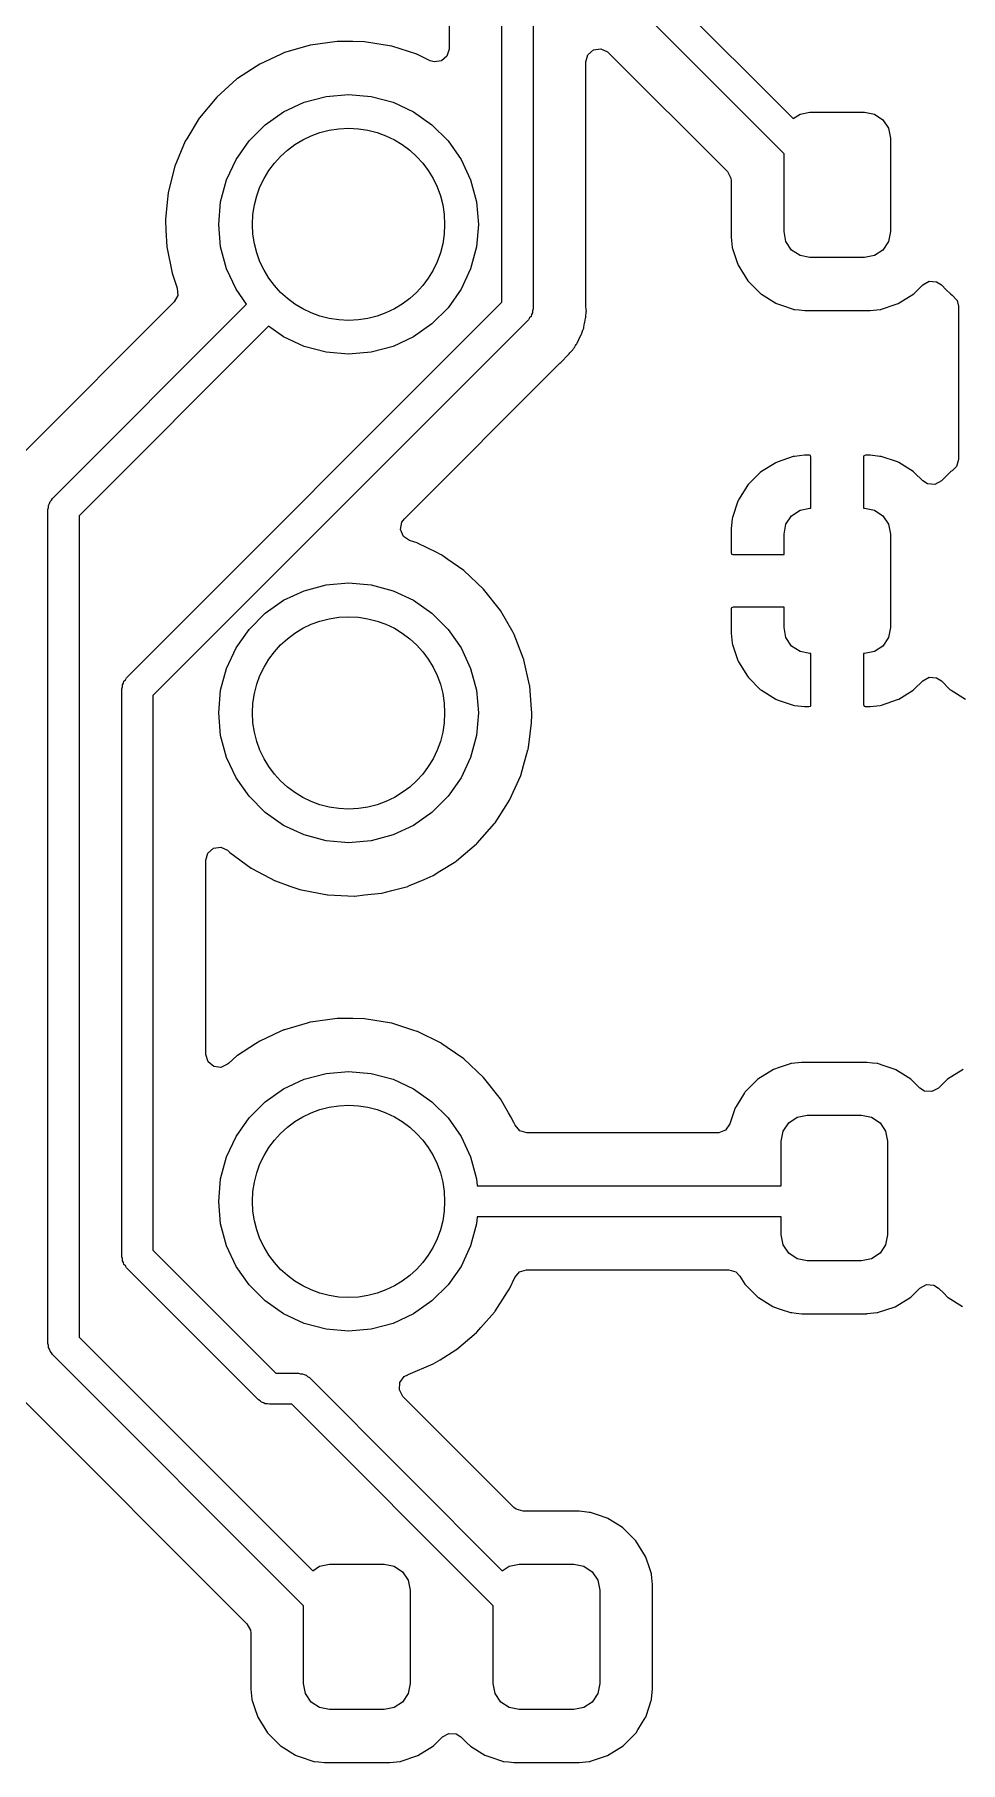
# Model space of a CAD drawing. Extents: x 51 to 243, y -135 to -54.
# Drawn here: x 206.53 to 215.44, y -124.4 to -107.77 of the extents above; entities that cross this region are included whole.
import ezdxf

# ---------------------------------------------------------------- set-up
doc = ezdxf.new("R2010")
doc.units = 0
doc.layers.add('BLACK', color=7, linetype='CONTINUOUS')

msp = doc.modelspace()

# ---------------------------------------------------------------- linework, layer by layer
at = {"layer": 'BLACK', "linetype": 'CONTINUOUS'}
for p, q in [((210.225, -104.979), (213.829, -108.583)), ((213.741, -108.92), (209.969, -105.148)), ((211.326, -107.036), (211.326, -110.412)), ((211.026, -110.35), (211.026, -107.098)), ((210.517, -107.361), (210.517, -107.914)), ((209.147, -107.886), (208.932, -107.948)), ((209.179, -107.876), (209.147, -107.886)), ((209.183, -107.875), (209.179, -107.876)), ((209.179, -107.876), (209.179, -107.876)), ((209.442, -107.84), (209.183, -107.875)), ((209.447, -107.84), (209.442, -107.84)), ((209.59, -107.842), (209.447, -107.84)), ((209.447, -107.84), (209.447, -107.84)), ((209.704, -107.843), (209.59, -107.842)), ((209.962, -107.885), (209.704, -107.843)), ((209.966, -107.887), (209.962, -107.885)), ((210.206, -107.964), (209.966, -107.887)), ((208.894, -107.966), (208.695, -108.058)), ((208.928, -107.95), (208.894, -107.966)), ((208.932, -107.948), (208.928, -107.95)), ((208.928, -107.95), (208.928, -107.95)), ((210.211, -107.965), (210.206, -107.964)), ((210.215, -107.967), (210.211, -107.965)), ((210.335, -108.027), (210.215, -107.967)), ((210.215, -107.967), (210.215, -107.967)), ((210.373, -108.038), (210.335, -108.027)), ((210.443, -108.028), (210.373, -108.038)), ((210.497, -107.982), (210.443, -108.028)), ((210.517, -107.914), (210.497, -107.982)), ((211.834, -108.036), (211.854, -107.968)), ((211.834, -110.375), (211.834, -108.036)), ((211.854, -107.968), (211.908, -107.921)), ((211.908, -107.921), (211.978, -107.911)), ((211.978, -107.911), (212.043, -107.941)), ((212.043, -107.941), (212.049, -107.947)), ((212.049, -107.947), (213.196, -109.093)), ((208.476, -108.201), (208.281, -108.375)), ((208.48, -108.198), (208.476, -108.201)), ((208.66, -108.081), (208.48, -108.198)), ((208.48, -108.198), (208.48, -108.198)), ((208.695, -108.058), (208.66, -108.081)), ((208.281, -108.375), (208.114, -108.576)), ((209.122, -108.425), (209.333, -108.369)), ((209.333, -108.369), (209.55, -108.35)), ((209.55, -108.35), (209.767, -108.369)), ((209.767, -108.369), (209.978, -108.425)), ((208.747, -108.642), (208.925, -108.517)), ((208.925, -108.517), (209.122, -108.425)), ((209.978, -108.425), (210.175, -108.517)), ((210.175, -108.517), (210.353, -108.642)), ((213.829, -108.583), (213.895, -108.539)), ((213.895, -108.539), (213.991, -108.52)), ((213.991, -108.52), (214.516, -108.52)), ((214.516, -108.52), (214.612, -108.539)), ((214.612, -108.539), (214.693, -108.593)), ((208.112, -108.58), (207.993, -108.777)), ((208.114, -108.576), (208.112, -108.58)), ((208.592, -108.797), (208.747, -108.642)), ((210.353, -108.642), (210.508, -108.797)), ((214.693, -108.593), (214.747, -108.674)), ((214.747, -108.674), (214.766, -108.77)), ((207.979, -108.799), (207.878, -109.04)), ((207.993, -108.777), (207.979, -108.799)), ((208.467, -108.975), (208.592, -108.797)), ((210.508, -108.797), (210.633, -108.975)), ((214.766, -108.77), (214.766, -109.67)), ((207.878, -109.04), (207.813, -109.294)), ((208.375, -109.172), (208.467, -108.975)), ((210.633, -108.975), (210.725, -109.172)), ((213.741, -109.67), (213.741, -108.92)), ((208.319, -109.383), (208.375, -109.172)), ((210.725, -109.172), (210.781, -109.383)), ((213.196, -109.093), (213.23, -109.156)), ((213.23, -109.156), (213.232, -109.182)), ((213.232, -109.182), (213.232, -109.72)), ((207.813, -109.298), (207.804, -109.386)), ((207.813, -109.294), (207.813, -109.298)), ((207.813, -109.298), (207.813, -109.298)), ((208.3, -109.6), (208.319, -109.383)), ((210.781, -109.383), (210.8, -109.6)), ((207.804, -109.386), (207.787, -109.554)), ((207.787, -109.554), (207.787, -109.559)), ((207.787, -109.559), (207.787, -109.559)), ((207.787, -109.559), (207.792, -109.657)), ((207.792, -109.657), (207.8, -109.815)), ((208.319, -109.817), (208.3, -109.6)), ((210.8, -109.6), (210.781, -109.817)), ((213.76, -109.766), (213.741, -109.67)), ((214.766, -109.67), (214.747, -109.766)), ((207.8, -109.815), (207.851, -110.071)), ((208.375, -110.028), (208.319, -109.817)), ((210.781, -109.817), (210.725, -110.028)), ((213.232, -109.72), (213.233, -109.724)), ((213.233, -109.724), (213.233, -109.724)), ((213.233, -109.724), (213.243, -109.818)), ((213.243, -109.818), (213.243, -109.826)), ((213.243, -109.826), (213.246, -109.833)), ((213.246, -109.833), (213.246, -109.833)), ((213.246, -109.833), (213.287, -109.956)), ((213.814, -109.847), (213.76, -109.766)), ((213.895, -109.901), (213.814, -109.847)), ((214.693, -109.847), (214.612, -109.901)), ((214.747, -109.766), (214.693, -109.847)), ((208.467, -110.225), (208.375, -110.028)), ((210.725, -110.028), (210.633, -110.225)), ((213.287, -109.956), (213.299, -109.994)), ((213.299, -109.994), (213.393, -110.144)), ((213.991, -109.92), (213.895, -109.901)), ((214.516, -109.92), (213.991, -109.92)), ((214.612, -109.901), (214.516, -109.92)), ((207.851, -110.071), (207.902, -110.214)), ((207.902, -110.214), (207.906, -110.285)), ((213.393, -110.144), (213.518, -110.269)), ((214.99, -110.268), (215.077, -110.182)), ((215.077, -110.182), (215.139, -110.148)), ((215.139, -110.148), (215.21, -110.153)), ((215.21, -110.153), (215.255, -110.182)), ((215.255, -110.182), (215.303, -110.229)), ((207.873, -110.346), (206.399, -111.82)), ((206.701, -112.237), (208.569, -110.369)), ((207.412, -113.964), (211.026, -110.35)), ((207.906, -110.285), (207.873, -110.346)), ((208.569, -110.369), (208.467, -110.225)), ((210.633, -110.225), (210.508, -110.403)), ((211.835, -110.387), (211.834, -110.375)), ((213.518, -110.269), (213.524, -110.273)), ((213.524, -110.273), (213.524, -110.273)), ((213.524, -110.273), (213.661, -110.358)), ((213.661, -110.358), (213.668, -110.362)), ((213.668, -110.362), (213.726, -110.381)), ((213.726, -110.381), (213.83, -110.416)), ((214.679, -110.415), (214.811, -110.371)), ((214.811, -110.371), (214.84, -110.362)), ((214.84, -110.362), (214.99, -110.268)), ((215.303, -110.229), (215.343, -110.269)), ((215.343, -110.269), (215.36, -110.28)), ((215.36, -110.28), (215.408, -110.333)), ((215.408, -110.333), (215.42, -110.387)), ((211.282, -110.518), (207.668, -114.132)), ((210.508, -110.403), (210.353, -110.558)), ((211.292, -110.501), (211.282, -110.518)), ((211.306, -110.487), (211.292, -110.501)), ((211.311, -110.468), (211.306, -110.487)), ((211.32, -110.451), (211.311, -110.468)), ((211.326, -110.412), (211.32, -110.431)), ((211.32, -110.431), (211.32, -110.451)), ((211.82, -110.552), (211.823, -110.54)), ((211.823, -110.54), (211.832, -110.503)), ((211.832, -110.503), (211.834, -110.496)), ((211.832, -110.503), (211.832, -110.503)), ((211.834, -110.474), (211.836, -110.454)), ((211.834, -110.496), (211.834, -110.474)), ((211.838, -110.419), (211.835, -110.387)), ((211.836, -110.454), (211.838, -110.441)), ((211.839, -110.433), (211.838, -110.419)), ((211.838, -110.441), (211.839, -110.433)), ((213.83, -110.416), (213.83, -110.416)), ((213.83, -110.416), (213.836, -110.418)), ((213.836, -110.418), (213.843, -110.418)), ((213.843, -110.418), (213.843, -110.418)), ((213.843, -110.418), (213.886, -110.423)), ((213.886, -110.423), (213.941, -110.428)), ((213.941, -110.428), (214.566, -110.428)), ((214.566, -110.428), (214.57, -110.428)), ((214.57, -110.428), (214.665, -110.418)), ((214.57, -110.428), (214.57, -110.428)), ((214.665, -110.418), (214.665, -110.418)), ((214.665, -110.418), (214.672, -110.418)), ((214.672, -110.418), (214.679, -110.415)), ((214.679, -110.415), (214.679, -110.415)), ((215.42, -110.387), (215.42, -111.863)), ((208.781, -110.581), (206.957, -112.405)), ((208.925, -110.683), (208.781, -110.581)), ((209.122, -110.775), (208.925, -110.683)), ((210.175, -110.683), (209.978, -110.775)), ((210.353, -110.558), (210.175, -110.683)), ((211.75, -110.743), (211.765, -110.708)), ((211.765, -110.708), (211.77, -110.697)), ((211.77, -110.697), (211.789, -110.664)), ((211.789, -110.664), (211.793, -110.657)), ((211.789, -110.664), (211.789, -110.664)), ((211.793, -110.657), (211.798, -110.636)), ((211.798, -110.636), (211.804, -110.617)), ((211.804, -110.617), (211.813, -110.598)), ((211.813, -110.598), (211.814, -110.588)), ((211.814, -110.588), (211.82, -110.552)), ((209.333, -110.831), (209.122, -110.775)), ((209.55, -110.85), (209.333, -110.831)), ((209.767, -110.831), (209.55, -110.85)), ((209.978, -110.775), (209.767, -110.831)), ((211.612, -110.91), (211.647, -110.872)), ((211.647, -110.872), (211.65, -110.869)), ((211.65, -110.869), (211.671, -110.849)), ((211.671, -110.849), (211.673, -110.845)), ((211.673, -110.845), (211.681, -110.836)), ((211.681, -110.836), (211.707, -110.808)), ((211.707, -110.808), (211.713, -110.802)), ((211.713, -110.802), (211.716, -110.796)), ((211.716, -110.796), (211.723, -110.784)), ((211.723, -110.784), (211.734, -110.767)), ((211.734, -110.767), (211.742, -110.756)), ((211.742, -110.756), (211.747, -110.75)), ((211.747, -110.75), (211.75, -110.743)), ((210.087, -112.432), (211.583, -110.936)), ((211.583, -110.936), (211.592, -110.928)), ((211.592, -110.928), (211.599, -110.924)), ((211.592, -110.928), (211.592, -110.928)), ((211.599, -110.924), (211.612, -110.91)), ((213.828, -111.835), (213.674, -111.887)), ((213.842, -111.832), (213.828, -111.835)), ((213.937, -111.822), (213.842, -111.832)), ((213.944, -111.822), (213.937, -111.822)), ((213.986, -111.822), (213.944, -111.822)), ((213.994, -111.824), (213.986, -111.822)), ((213.995, -111.825), (213.994, -111.824)), ((213.999, -111.84), (213.995, -111.825)), ((213.999, -112.33), (213.999, -111.84)), ((214.509, -111.828), (214.507, -111.836)), ((214.507, -111.836), (214.507, -112.33)), ((214.51, -111.826), (214.509, -111.828)), ((214.526, -111.822), (214.51, -111.826)), ((214.563, -111.822), (214.526, -111.822)), ((214.57, -111.822), (214.563, -111.822)), ((214.664, -111.832), (214.57, -111.822)), ((214.677, -111.835), (214.664, -111.832)), ((214.832, -111.886), (214.677, -111.835)), ((215.42, -111.863), (215.4, -111.931)), ((213.512, -111.987), (213.397, -112.102)), ((213.523, -111.978), (213.512, -111.987)), ((213.661, -111.893), (213.523, -111.978)), ((213.674, -111.887), (213.661, -111.893)), ((214.845, -111.892), (214.832, -111.886)), ((214.983, -111.977), (214.845, -111.892)), ((214.994, -111.986), (214.983, -111.977)), ((215.077, -112.069), (214.994, -111.986)), ((215.336, -111.987), (215.255, -112.068)), ((215.342, -111.982), (215.336, -111.987)), ((215.348, -111.978), (215.342, -111.982)), ((215.36, -111.97), (215.348, -111.978)), ((215.348, -111.978), (215.348, -111.978)), ((215.4, -111.931), (215.36, -111.97)), ((213.388, -112.113), (213.303, -112.251)), ((213.397, -112.102), (213.388, -112.113)), ((215.122, -112.098), (215.077, -112.069)), ((215.193, -112.103), (215.122, -112.098)), ((215.255, -112.068), (215.193, -112.103)), ((206.657, -112.343), (206.662, -112.324)), ((206.657, -120.367), (206.657, -112.343)), ((206.662, -112.304), (206.672, -112.287)), ((206.662, -112.324), (206.662, -112.304)), ((206.672, -112.287), (206.677, -112.268)), ((206.677, -112.268), (206.691, -112.254)), ((206.691, -112.254), (206.701, -112.237)), ((213.297, -112.264), (213.246, -112.419)), ((213.303, -112.251), (213.297, -112.264)), ((213.814, -112.403), (213.895, -112.349)), ((213.895, -112.349), (213.991, -112.33)), ((213.991, -112.33), (213.999, -112.33)), ((214.507, -112.33), (214.516, -112.33)), ((214.516, -112.33), (214.612, -112.349)), ((214.612, -112.349), (214.693, -112.403)), ((206.957, -112.405), (206.957, -120.305)), ((210.051, -112.536), (210.063, -112.466)), ((210.079, -112.602), (210.051, -112.536)), ((210.063, -112.466), (210.087, -112.432)), ((213.243, -112.432), (213.233, -112.526)), ((213.233, -112.526), (213.233, -112.533)), ((213.233, -112.533), (213.233, -112.758)), ((213.246, -112.419), (213.243, -112.432)), ((213.741, -112.58), (213.76, -112.484)), ((213.76, -112.484), (213.814, -112.403)), ((214.693, -112.403), (214.747, -112.484)), ((214.747, -112.484), (214.766, -112.58)), ((210.137, -112.642), (210.079, -112.602)), ((210.179, -112.655), (210.137, -112.642)), ((210.211, -112.665), (210.179, -112.655)), ((210.215, -112.667), (210.211, -112.665)), ((210.399, -112.758), (210.215, -112.667)), ((210.215, -112.667), (210.215, -112.667)), ((213.741, -112.776), (213.741, -112.58)), ((214.766, -112.58), (214.766, -113.48)), ((210.436, -112.776), (210.399, -112.758)), ((210.445, -112.781), (210.436, -112.776)), ((210.449, -112.783), (210.445, -112.781)), ((210.507, -112.824), (210.449, -112.783)), ((210.449, -112.783), (210.449, -112.783)), ((210.66, -112.93), (210.507, -112.824)), ((213.233, -112.758), (213.237, -112.773)), ((213.237, -112.773), (213.239, -112.774)), ((213.239, -112.774), (213.247, -112.776)), ((213.247, -112.776), (213.741, -112.776)), ((210.85, -113.109), (210.66, -112.93)), ((208.925, -113.217), (209.122, -113.125)), ((209.122, -113.125), (209.333, -113.069)), ((209.333, -113.069), (209.55, -113.05)), ((209.55, -113.05), (209.767, -113.069)), ((209.767, -113.069), (209.978, -113.125)), ((209.978, -113.125), (210.175, -113.217)), ((211.012, -113.314), (210.85, -113.109)), ((208.592, -113.497), (208.747, -113.342)), ((208.747, -113.342), (208.925, -113.217)), ((210.175, -113.217), (210.353, -113.342)), ((210.353, -113.342), (210.508, -113.497)), ((211.134, -113.527), (211.012, -113.314)), ((213.235, -113.29), (213.233, -113.298)), ((213.233, -113.298), (213.233, -113.527)), ((213.236, -113.288), (213.235, -113.29)), ((213.251, -113.284), (213.236, -113.288)), ((213.741, -113.284), (213.251, -113.284)), ((213.741, -113.48), (213.741, -113.284)), ((208.467, -113.675), (208.592, -113.497)), ((210.508, -113.497), (210.633, -113.675)), ((211.142, -113.541), (211.134, -113.527)), ((211.143, -113.545), (211.142, -113.541)), ((213.233, -113.527), (213.233, -113.534)), ((213.233, -113.534), (213.243, -113.629)), ((213.76, -113.576), (213.741, -113.48)), ((214.766, -113.48), (214.747, -113.576)), ((208.375, -113.872), (208.467, -113.675)), ((210.633, -113.675), (210.725, -113.872)), ((211.235, -113.78), (211.143, -113.545)), ((211.143, -113.545), (211.143, -113.545)), ((213.243, -113.629), (213.246, -113.643)), ((213.246, -113.643), (213.298, -113.797)), ((213.814, -113.657), (213.76, -113.576)), ((213.895, -113.711), (213.814, -113.657)), ((214.693, -113.657), (214.612, -113.711)), ((214.747, -113.576), (214.693, -113.657)), ((208.319, -114.083), (208.375, -113.872)), ((210.725, -113.872), (210.781, -114.083)), ((211.236, -113.784), (211.235, -113.78)), ((211.237, -113.789), (211.236, -113.784)), ((211.292, -114.032), (211.237, -113.789)), ((213.298, -113.797), (213.304, -113.81)), ((213.304, -113.81), (213.389, -113.948)), ((213.991, -113.73), (213.895, -113.711)), ((213.999, -113.73), (213.991, -113.73)), ((213.999, -114.224), (213.999, -113.73)), ((214.516, -113.73), (214.507, -113.73)), ((214.507, -113.73), (214.507, -114.22)), ((214.612, -113.711), (214.516, -113.73)), ((207.373, -114.031), (207.383, -114.014)), ((207.373, -114.051), (207.373, -114.031)), ((207.383, -114.014), (207.388, -113.995)), ((207.388, -113.995), (207.402, -113.981)), ((207.402, -113.981), (207.412, -113.964)), ((211.294, -114.039), (211.292, -114.032)), ((211.294, -114.044), (211.294, -114.039)), ((213.389, -113.948), (213.398, -113.959)), ((213.398, -113.959), (213.513, -114.074)), ((214.995, -114.073), (215.076, -113.992)), ((215.076, -113.992), (215.139, -113.957)), ((215.139, -113.957), (215.21, -113.962)), ((215.21, -113.962), (215.255, -113.991)), ((215.255, -113.991), (215.338, -114.074)), ((207.368, -114.07), (207.373, -114.051)), ((207.368, -119.532), (207.368, -114.07)), ((207.668, -114.132), (207.668, -119.47)), ((208.3, -114.3), (208.319, -114.083)), ((210.781, -114.083), (210.8, -114.3)), ((211.311, -114.266), (211.294, -114.044)), ((211.294, -114.044), (211.294, -114.044)), ((213.513, -114.074), (213.524, -114.083)), ((213.524, -114.083), (213.662, -114.168)), ((213.662, -114.168), (213.675, -114.174)), ((213.675, -114.174), (213.83, -114.225)), ((214.679, -114.225), (214.833, -114.173)), ((214.833, -114.173), (214.846, -114.167)), ((214.846, -114.167), (214.984, -114.082)), ((214.984, -114.082), (214.995, -114.073)), ((215.338, -114.074), (215.338, -114.074)), ((215.338, -114.074), (215.343, -114.079)), ((215.343, -114.079), (215.349, -114.083)), ((215.349, -114.083), (215.349, -114.083)), ((215.349, -114.083), (215.486, -114.168)), ((208.319, -114.517), (208.3, -114.3)), ((210.8, -114.3), (210.781, -114.517)), ((211.313, -114.3), (211.311, -114.266)), ((211.311, -114.388), (211.313, -114.327)), ((211.313, -114.327), (211.313, -114.3)), ((213.83, -114.225), (213.843, -114.228)), ((213.843, -114.228), (213.937, -114.238)), ((213.937, -114.238), (213.944, -114.238)), ((213.944, -114.238), (213.981, -114.238)), ((213.981, -114.238), (213.997, -114.234)), ((213.997, -114.234), (213.998, -114.232)), ((213.998, -114.232), (213.999, -114.224)), ((214.507, -114.22), (214.512, -114.235)), ((214.512, -114.235), (214.513, -114.236)), ((214.513, -114.236), (214.521, -114.238)), ((214.521, -114.238), (214.563, -114.238)), ((214.563, -114.238), (214.57, -114.238)), ((214.57, -114.238), (214.665, -114.228)), ((214.665, -114.228), (214.679, -114.225)), ((208.375, -114.728), (208.319, -114.517)), ((210.781, -114.517), (210.725, -114.728)), ((211.284, -114.608), (211.311, -114.395)), ((211.311, -114.392), (211.311, -114.388)), ((211.311, -114.395), (211.311, -114.392)), ((211.311, -114.395), (211.311, -114.395)), ((211.234, -114.808), (211.277, -114.656)), ((211.277, -114.656), (211.278, -114.652)), ((211.277, -114.656), (211.277, -114.656)), ((211.278, -114.652), (211.284, -114.608)), ((208.467, -114.925), (208.375, -114.728)), ((210.725, -114.728), (210.633, -114.925)), ((211.207, -114.903), (211.234, -114.808)), ((208.592, -115.103), (208.467, -114.925)), ((210.633, -114.925), (210.508, -115.103)), ((211.1, -115.141), (211.207, -114.903)), ((208.747, -115.258), (208.592, -115.103)), ((210.508, -115.103), (210.353, -115.258)), ((210.961, -115.357), (211.067, -115.192)), ((211.067, -115.192), (211.1, -115.141)), ((208.925, -115.383), (208.747, -115.258)), ((210.353, -115.258), (210.175, -115.383)), ((210.789, -115.554), (210.955, -115.365)), ((210.955, -115.365), (210.958, -115.361)), ((210.955, -115.365), (210.955, -115.365)), ((210.958, -115.361), (210.961, -115.357)), ((209.122, -115.475), (208.925, -115.383)), ((209.333, -115.531), (209.122, -115.475)), ((209.55, -115.55), (209.333, -115.531)), ((209.767, -115.531), (209.55, -115.55)), ((209.978, -115.475), (209.767, -115.531)), ((210.175, -115.383), (209.978, -115.475)), ((208.177, -115.717), (208.197, -115.649)), ((208.197, -115.649), (208.25, -115.602)), ((208.25, -115.602), (208.32, -115.592)), ((208.32, -115.592), (208.385, -115.622)), ((208.385, -115.622), (208.391, -115.627)), ((208.391, -115.627), (208.405, -115.641)), ((208.405, -115.641), (208.409, -115.644)), ((208.409, -115.644), (208.409, -115.644)), ((208.409, -115.644), (208.612, -115.793)), ((210.59, -115.724), (210.782, -115.561)), ((210.782, -115.561), (210.786, -115.558)), ((210.782, -115.561), (210.782, -115.561)), ((210.786, -115.558), (210.789, -115.554)), ((208.177, -117.587), (208.177, -115.717)), ((208.612, -115.793), (208.616, -115.795)), ((208.616, -115.795), (208.62, -115.798)), ((208.62, -115.798), (208.62, -115.798)), ((208.62, -115.798), (208.843, -115.915)), ((210.277, -115.902), (210.364, -115.864)), ((210.364, -115.864), (210.43, -115.823)), ((210.43, -115.823), (210.583, -115.729)), ((210.583, -115.729), (210.587, -115.727)), ((210.583, -115.729), (210.583, -115.729)), ((210.587, -115.727), (210.59, -115.724)), ((210.59, -115.724), (210.59, -115.724)), ((208.843, -115.915), (208.843, -115.915)), ((208.843, -115.915), (208.847, -115.917)), ((208.847, -115.917), (208.985, -115.966)), ((208.985, -115.966), (209.081, -115.999)), ((209.081, -115.999), (209.094, -116.003)), ((209.094, -116.003), (209.098, -116.004)), ((209.098, -116.004), (209.346, -116.051)), ((209.702, -116.052), (209.867, -116.034)), ((209.867, -116.034), (209.867, -116.034)), ((209.867, -116.034), (209.871, -116.034)), ((209.871, -116.034), (209.966, -116.009)), ((209.966, -116.009), (210.12, -115.969)), ((210.12, -115.969), (210.124, -115.967)), ((210.12, -115.969), (210.12, -115.969)), ((210.124, -115.967), (210.136, -115.962)), ((210.136, -115.962), (210.277, -115.902)), ((209.346, -116.051), (209.346, -116.051)), ((209.346, -116.051), (209.35, -116.052)), ((209.35, -116.052), (209.48, -116.057)), ((209.48, -116.057), (209.607, -116.062)), ((209.607, -116.062), (209.607, -116.062)), ((209.607, -116.062), (209.612, -116.062)), ((209.612, -116.062), (209.702, -116.052)), ((208.928, -117.35), (208.892, -117.367)), ((208.932, -117.348), (208.928, -117.35)), ((208.928, -117.35), (208.928, -117.35)), ((209.151, -117.285), (208.932, -117.348)), ((209.179, -117.276), (209.151, -117.285)), ((209.183, -117.275), (209.179, -117.276)), ((209.179, -117.276), (209.179, -117.276)), ((209.442, -117.24), (209.183, -117.275)), ((209.447, -117.24), (209.442, -117.24)), ((209.59, -117.242), (209.447, -117.24)), ((209.447, -117.24), (209.447, -117.24)), ((209.704, -117.243), (209.59, -117.242)), ((209.962, -117.285), (209.704, -117.243)), ((209.966, -117.287), (209.962, -117.285)), ((210.17, -117.352), (209.966, -117.287)), ((210.211, -117.365), (210.17, -117.352)), ((210.215, -117.367), (210.211, -117.365)), ((208.656, -117.483), (208.48, -117.598)), ((208.695, -117.458), (208.656, -117.483)), ((208.892, -117.367), (208.695, -117.458)), ((210.434, -117.475), (210.215, -117.367)), ((210.215, -117.367), (210.215, -117.367)), ((210.445, -117.481), (210.434, -117.475)), ((210.449, -117.483), (210.445, -117.481)), ((210.5, -117.519), (210.449, -117.483)), ((210.449, -117.483), (210.449, -117.483)), ((210.66, -117.63), (210.5, -117.519)), ((208.198, -117.657), (208.177, -117.587)), ((208.252, -117.703), (208.198, -117.657)), ((208.386, -117.681), (208.322, -117.712)), ((208.394, -117.674), (208.386, -117.681)), ((208.476, -117.601), (208.394, -117.674)), ((208.48, -117.598), (208.476, -117.601)), ((208.48, -117.598), (208.48, -117.598)), ((210.85, -117.809), (210.66, -117.63)), ((213.8, -117.677), (213.695, -117.712)), ((213.807, -117.674), (213.8, -117.677)), ((213.8, -117.677), (213.8, -117.677)), ((213.814, -117.674), (213.807, -117.674)), ((213.909, -117.664), (213.814, -117.674)), ((213.814, -117.674), (213.814, -117.674)), ((213.913, -117.663), (213.909, -117.664)), ((213.909, -117.664), (213.909, -117.664)), ((214.538, -117.663), (213.913, -117.663)), ((214.593, -117.669), (214.538, -117.663)), ((214.636, -117.674), (214.593, -117.669)), ((214.643, -117.674), (214.636, -117.674)), ((214.636, -117.674), (214.636, -117.674)), ((214.649, -117.676), (214.643, -117.674)), ((214.695, -117.692), (214.649, -117.676)), ((214.649, -117.676), (214.649, -117.676)), ((214.811, -117.73), (214.695, -117.692)), ((208.322, -117.712), (208.252, -117.703)), ((208.925, -117.917), (209.122, -117.825)), ((209.122, -117.825), (209.333, -117.769)), ((209.333, -117.769), (209.55, -117.75)), ((209.55, -117.75), (209.767, -117.769)), ((209.767, -117.769), (209.978, -117.825)), ((209.978, -117.825), (210.175, -117.917)), ((211.012, -118.014), (210.85, -117.809)), ((213.489, -117.824), (213.364, -117.949)), ((213.639, -117.73), (213.489, -117.824)), ((213.695, -117.712), (213.639, -117.73)), ((214.817, -117.734), (214.811, -117.73)), ((214.884, -117.775), (214.817, -117.734)), ((214.817, -117.734), (214.817, -117.734)), ((214.961, -117.823), (214.884, -117.775)), ((214.966, -117.828), (214.961, -117.823)), ((215.049, -117.91), (214.966, -117.828)), ((215.314, -117.824), (215.236, -117.901)), ((215.464, -117.73), (215.314, -117.824)), ((208.747, -118.042), (208.925, -117.917)), ((210.175, -117.917), (210.353, -118.042)), ((211.088, -118.147), (211.012, -118.014)), ((213.36, -117.955), (213.279, -118.087)), ((213.364, -117.949), (213.36, -117.955)), ((213.36, -117.955), (213.36, -117.955)), ((215.094, -117.939), (215.049, -117.91)), ((215.165, -117.944), (215.094, -117.939)), ((215.227, -117.91), (215.165, -117.944)), ((215.236, -117.901), (215.227, -117.91)), ((208.592, -118.197), (208.747, -118.042)), ((210.353, -118.042), (210.508, -118.197)), ((211.112, -118.188), (211.088, -118.147)), ((211.142, -118.241), (211.112, -118.188)), ((213.271, -118.099), (213.219, -118.255)), ((213.279, -118.087), (213.271, -118.099)), ((213.786, -118.245), (213.867, -118.191)), ((213.867, -118.191), (213.963, -118.172)), ((213.963, -118.172), (214.488, -118.172)), ((214.488, -118.172), (214.584, -118.191)), ((214.584, -118.191), (214.665, -118.245)), ((208.467, -118.375), (208.592, -118.197)), ((210.508, -118.197), (210.633, -118.375)), ((211.15, -118.261), (211.142, -118.241)), ((211.152, -118.268), (211.15, -118.261)), ((211.199, -118.321), (211.152, -118.268)), ((211.267, -118.341), (211.199, -118.321)), ((213.1, -118.341), (211.267, -118.341)), ((213.113, -118.341), (213.1, -118.341)), ((213.179, -118.314), (213.113, -118.341)), ((213.219, -118.255), (213.179, -118.314)), ((213.713, -118.422), (213.732, -118.326)), ((213.732, -118.326), (213.786, -118.245)), ((214.665, -118.245), (214.719, -118.326)), ((214.719, -118.326), (214.738, -118.422)), ((208.375, -118.572), (208.467, -118.375)), ((210.633, -118.375), (210.725, -118.572)), ((213.713, -118.85), (213.713, -118.422)), ((214.738, -118.422), (214.738, -119.322)), ((208.319, -118.783), (208.375, -118.572)), ((210.725, -118.572), (210.781, -118.783)), ((208.3, -119), (208.319, -118.783)), ((210.781, -118.783), (210.787, -118.85)), ((210.787, -118.85), (213.713, -118.85)), ((208.319, -119.217), (208.3, -119)), ((210.787, -119.15), (210.781, -119.217)), ((213.713, -119.15), (210.787, -119.15)), ((213.713, -119.322), (213.713, -119.15)), ((208.375, -119.428), (208.319, -119.217)), ((210.781, -119.217), (210.725, -119.428)), ((213.732, -119.418), (213.713, -119.322)), ((214.738, -119.322), (214.719, -119.418)), ((207.668, -119.47), (208.85, -120.652)), ((208.467, -119.625), (208.375, -119.428)), ((210.725, -119.428), (210.633, -119.625)), ((213.786, -119.499), (213.732, -119.418)), ((213.867, -119.553), (213.786, -119.499)), ((214.665, -119.499), (214.584, -119.553)), ((214.719, -119.418), (214.665, -119.499)), ((207.373, -119.551), (207.368, -119.532)), ((207.373, -119.571), (207.373, -119.551)), ((207.383, -119.588), (207.373, -119.571)), ((207.388, -119.607), (207.383, -119.588)), ((207.402, -119.621), (207.388, -119.607)), ((207.412, -119.638), (207.402, -119.621)), ((208.682, -120.908), (207.412, -119.638)), ((208.592, -119.803), (208.467, -119.625)), ((210.633, -119.625), (210.508, -119.803)), ((211.149, -119.733), (211.195, -119.679)), ((211.195, -119.679), (211.264, -119.658)), ((211.264, -119.658), (213.209, -119.658)), ((213.209, -119.658), (213.277, -119.679)), ((213.277, -119.679), (213.316, -119.718)), ((213.963, -119.572), (213.867, -119.553)), ((214.488, -119.572), (213.963, -119.572)), ((214.584, -119.553), (214.488, -119.572)), ((208.747, -119.958), (208.592, -119.803)), ((210.508, -119.803), (210.353, -119.958)), ((211.081, -119.87), (211.1, -119.841)), ((211.1, -119.841), (211.103, -119.834)), ((211.103, -119.834), (211.149, -119.733)), ((213.316, -119.718), (213.365, -119.796)), ((213.365, -119.796), (213.49, -119.921)), ((214.962, -119.92), (215.049, -119.834)), ((215.049, -119.834), (215.111, -119.8)), ((215.111, -119.8), (215.182, -119.805)), ((215.182, -119.805), (215.227, -119.834)), ((215.227, -119.834), (215.278, -119.884)), ((208.925, -120.083), (208.747, -119.958)), ((210.353, -119.958), (210.175, -120.083)), ((210.962, -120.055), (211.081, -119.87)), ((213.49, -119.921), (213.496, -119.925)), ((213.496, -119.925), (213.496, -119.925)), ((213.496, -119.925), (213.633, -120.01)), ((213.633, -120.01), (213.64, -120.014)), ((213.64, -120.014), (213.705, -120.036)), ((214.651, -120.067), (214.802, -120.017)), ((214.802, -120.017), (214.812, -120.014)), ((214.812, -120.014), (214.962, -119.92)), ((215.278, -119.884), (215.315, -119.921)), ((215.315, -119.921), (215.321, -119.925)), ((215.321, -119.925), (215.321, -119.925)), ((215.321, -119.925), (215.458, -120.01)), ((209.122, -120.175), (208.925, -120.083)), ((209.333, -120.231), (209.122, -120.175)), ((209.978, -120.175), (209.767, -120.231)), ((210.175, -120.083), (209.978, -120.175)), ((210.823, -120.215), (210.955, -120.065)), ((210.955, -120.065), (210.958, -120.061)), ((210.955, -120.065), (210.955, -120.065)), ((210.958, -120.061), (210.962, -120.055)), ((213.705, -120.036), (213.802, -120.068)), ((213.802, -120.068), (213.802, -120.068)), ((213.802, -120.068), (213.808, -120.07)), ((213.808, -120.07), (213.815, -120.07)), ((213.815, -120.07), (213.815, -120.07)), ((213.815, -120.07), (213.858, -120.075)), ((213.858, -120.075), (213.913, -120.081)), ((213.913, -120.081), (214.538, -120.081)), ((214.538, -120.081), (214.542, -120.08)), ((214.542, -120.08), (214.637, -120.07)), ((214.542, -120.08), (214.542, -120.08)), ((214.637, -120.07), (214.637, -120.07)), ((214.637, -120.07), (214.644, -120.07)), ((214.644, -120.07), (214.651, -120.067)), ((214.651, -120.067), (214.651, -120.067)), ((206.957, -120.305), (209.205, -122.553)), ((209.55, -120.25), (209.333, -120.231)), ((209.767, -120.231), (209.55, -120.25)), ((210.59, -120.424), (210.782, -120.261)), ((210.782, -120.261), (210.786, -120.258)), ((210.782, -120.261), (210.782, -120.261)), ((210.786, -120.258), (210.823, -120.215)), ((206.662, -120.386), (206.657, -120.367)), ((206.662, -120.406), (206.662, -120.386)), ((206.672, -120.423), (206.662, -120.406)), ((206.677, -120.442), (206.672, -120.423)), ((206.691, -120.456), (206.677, -120.442)), ((206.701, -120.473), (206.691, -120.456)), ((209.117, -122.89), (206.701, -120.473)), ((210.364, -120.564), (210.431, -120.523)), ((210.431, -120.523), (210.583, -120.429)), ((210.583, -120.429), (210.587, -120.427)), ((210.583, -120.429), (210.583, -120.429)), ((210.587, -120.427), (210.59, -120.424)), ((210.59, -120.424), (210.59, -120.424)), ((208.85, -120.652), (209.067, -120.652)), ((209.067, -120.652), (209.086, -120.658)), ((209.086, -120.658), (209.106, -120.658)), ((209.106, -120.658), (209.123, -120.667)), ((209.123, -120.667), (209.142, -120.672)), ((209.142, -120.672), (209.156, -120.686)), ((209.156, -120.686), (209.173, -120.696)), ((210.044, -120.743), (210.086, -120.686)), ((210.086, -120.686), (210.12, -120.668)), ((210.12, -120.668), (210.124, -120.667)), ((210.124, -120.667), (210.364, -120.564)), ((209.173, -120.696), (211.03, -122.553)), ((210.039, -120.814), (210.044, -120.743)), ((210.073, -120.876), (210.039, -120.814)), ((206.367, -120.859), (208.572, -123.063)), ((208.699, -120.918), (208.682, -120.908)), ((208.713, -120.932), (208.699, -120.918)), ((208.732, -120.937), (208.713, -120.932)), ((208.749, -120.947), (208.732, -120.937)), ((208.769, -120.947), (208.749, -120.947)), ((208.788, -120.952), (208.769, -120.947)), ((209.005, -120.952), (208.788, -120.952)), ((210.942, -122.89), (209.005, -120.952)), ((211.141, -121.945), (210.073, -120.876)), ((211.162, -121.961), (211.141, -121.945)), ((211.23, -121.981), (211.162, -121.961)), ((211.768, -121.981), (211.23, -121.981)), ((211.822, -121.987), (211.768, -121.981)), ((211.866, -121.992), (211.822, -121.987)), ((211.872, -121.992), (211.866, -121.992)), ((211.866, -121.992), (211.866, -121.992)), ((211.879, -121.994), (211.872, -121.992)), ((211.946, -122.017), (211.879, -121.994)), ((211.879, -121.994), (211.879, -121.994)), ((212.04, -122.048), (211.946, -122.017)), ((212.046, -122.052), (212.04, -122.048)), ((212.177, -122.132), (212.046, -122.052)), ((212.046, -122.052), (212.046, -122.052)), ((212.191, -122.141), (212.177, -122.132)), ((212.316, -122.266), (212.191, -122.141)), ((212.409, -122.416), (212.316, -122.266)), ((209.205, -122.553), (209.272, -122.509)), ((209.272, -122.509), (209.367, -122.49)), ((209.367, -122.49), (209.892, -122.49)), ((209.892, -122.49), (209.988, -122.509)), ((209.988, -122.509), (210.069, -122.563)), ((211.03, -122.553), (211.097, -122.509)), ((211.097, -122.509), (211.192, -122.49)), ((211.192, -122.49), (211.718, -122.49)), ((211.718, -122.49), (211.813, -122.509)), ((211.813, -122.509), (211.894, -122.563)), ((212.411, -122.423), (212.409, -122.416)), ((212.445, -122.525), (212.411, -122.423)), ((210.069, -122.563), (210.123, -122.644)), ((210.123, -122.644), (210.142, -122.74)), ((211.894, -122.563), (211.948, -122.644)), ((211.948, -122.644), (211.968, -122.74)), ((212.465, -122.584), (212.445, -122.525)), ((212.466, -122.591), (212.465, -122.584)), ((212.476, -122.686), (212.466, -122.591)), ((212.466, -122.591), (212.466, -122.591)), ((210.142, -122.74), (210.142, -123.64)), ((211.968, -122.74), (211.968, -123.64)), ((212.476, -122.69), (212.476, -122.686)), ((212.476, -123.69), (212.476, -122.69)), ((209.117, -123.64), (209.117, -122.89)), ((210.942, -123.64), (210.942, -122.89)), ((208.572, -123.063), (208.606, -123.126)), ((208.606, -123.126), (208.609, -123.152)), ((208.609, -123.152), (208.609, -123.69)), ((209.137, -123.736), (209.117, -123.64)), ((210.142, -123.64), (210.123, -123.736)), ((210.962, -123.736), (210.942, -123.64)), ((211.968, -123.64), (211.948, -123.736)), ((208.609, -123.69), (208.609, -123.694)), ((208.609, -123.694), (208.609, -123.694)), ((208.609, -123.694), (208.619, -123.788)), ((208.619, -123.788), (208.62, -123.796)), ((208.62, -123.796), (208.622, -123.803)), ((208.622, -123.803), (208.622, -123.803)), ((208.622, -123.803), (208.645, -123.87)), ((209.191, -123.817), (209.137, -123.736)), ((209.272, -123.871), (209.191, -123.817)), ((210.069, -123.817), (209.988, -123.871)), ((210.123, -123.736), (210.069, -123.817)), ((211.016, -123.817), (210.962, -123.736)), ((211.097, -123.871), (211.016, -123.817)), ((211.894, -123.817), (211.813, -123.871)), ((211.948, -123.736), (211.894, -123.817)), ((212.442, -123.864), (212.463, -123.801)), ((212.463, -123.801), (212.465, -123.795)), ((212.463, -123.801), (212.463, -123.801)), ((212.465, -123.795), (212.466, -123.786)), ((212.466, -123.786), (212.473, -123.724)), ((212.473, -123.724), (212.476, -123.69)), ((208.645, -123.87), (208.676, -123.964)), ((208.676, -123.964), (208.769, -124.114)), ((209.367, -123.89), (209.272, -123.871)), ((209.892, -123.89), (209.367, -123.89)), ((209.988, -123.871), (209.892, -123.89)), ((211.192, -123.89), (211.097, -123.871)), ((211.718, -123.89), (211.192, -123.89)), ((211.813, -123.871), (211.718, -123.89)), ((212.334, -124.085), (212.406, -123.969)), ((212.406, -123.969), (212.41, -123.963)), ((212.406, -123.969), (212.406, -123.969)), ((212.41, -123.963), (212.442, -123.864)), ((208.769, -124.114), (208.894, -124.239)), ((210.367, -124.238), (210.453, -124.152)), ((210.453, -124.152), (210.516, -124.118)), ((210.516, -124.118), (210.586, -124.123)), ((210.586, -124.123), (210.631, -124.152)), ((210.631, -124.152), (210.689, -124.209)), ((212.192, -124.238), (212.317, -124.113)), ((212.317, -124.113), (212.334, -124.085)), ((208.894, -124.239), (208.9, -124.243)), ((208.9, -124.243), (208.9, -124.243)), ((208.9, -124.243), (209.038, -124.328)), ((209.038, -124.328), (209.045, -124.332)), ((209.045, -124.332), (209.093, -124.348)), ((210.055, -124.385), (210.207, -124.335)), ((210.207, -124.335), (210.216, -124.332)), ((210.216, -124.332), (210.367, -124.238)), ((210.689, -124.209), (210.719, -124.239)), ((210.719, -124.239), (210.725, -124.243)), ((210.725, -124.243), (210.725, -124.243)), ((210.725, -124.243), (210.863, -124.328)), ((210.863, -124.328), (210.87, -124.332)), ((210.87, -124.332), (210.918, -124.348)), ((211.88, -124.385), (212.032, -124.335)), ((212.032, -124.335), (212.041, -124.332)), ((212.041, -124.332), (212.192, -124.238)), ((209.093, -124.348), (209.206, -124.386)), ((209.206, -124.386), (209.206, -124.386)), ((209.206, -124.386), (209.213, -124.388)), ((209.213, -124.388), (209.219, -124.388)), ((209.219, -124.388), (209.219, -124.388)), ((209.219, -124.388), (209.263, -124.393)), ((209.263, -124.393), (209.317, -124.398)), ((209.317, -124.398), (209.943, -124.398)), ((209.943, -124.398), (209.946, -124.398)), ((209.946, -124.398), (210.042, -124.388)), ((209.946, -124.398), (209.946, -124.398)), ((210.042, -124.388), (210.042, -124.388)), ((210.042, -124.388), (210.049, -124.388)), ((210.049, -124.388), (210.055, -124.385)), ((210.055, -124.385), (210.055, -124.385)), ((210.918, -124.348), (211.031, -124.386)), ((211.031, -124.386), (211.031, -124.386)), ((211.031, -124.386), (211.038, -124.388)), ((211.038, -124.388), (211.044, -124.388)), ((211.044, -124.388), (211.044, -124.388)), ((211.044, -124.388), (211.088, -124.393)), ((211.088, -124.393), (211.142, -124.398)), ((211.142, -124.398), (211.768, -124.398)), ((211.768, -124.398), (211.771, -124.398)), ((211.771, -124.398), (211.867, -124.388)), ((211.771, -124.398), (211.771, -124.398)), ((211.867, -124.388), (211.867, -124.388)), ((211.867, -124.388), (211.874, -124.388)), ((211.874, -124.388), (211.88, -124.385)), ((211.88, -124.385), (211.88, -124.385))]:
    msp.add_line(p, q, dxfattribs=at)
at = {"layer": 'BLACK'}
for centre in [(209.55, -109.6), (209.55, -114.3), (209.55, -119)]:
    msp.add_circle(centre, 0.925, dxfattribs=at)

doc.saveas('drawing.dxf')
